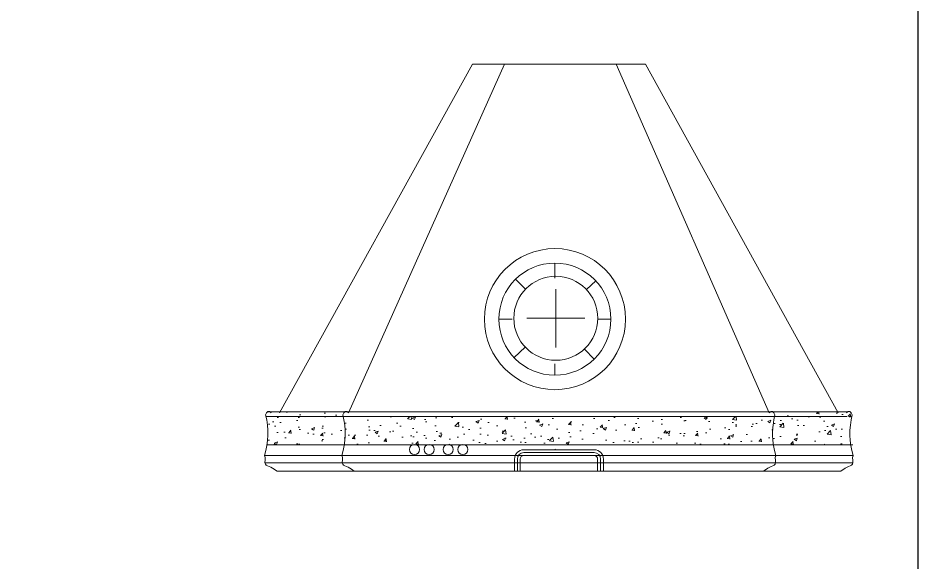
# Model space of a CAD drawing. Header units: millimetres. Extents: x 351279 to 387190, y -1289537 to -1277077.
# Drawn here: x 357891 to 359424, y -1279797 to -1278870 of the extents above; entities that cross this region are included whole.
import ezdxf

# ---------------------------------------------------------------- set-up
doc = ezdxf.new("R2010")
doc.units = ezdxf.units.MM
doc.header["$LTSCALE"] = 20
doc.layers.add('图层1', color=4, linetype='Continuous', plot=False)
doc.layers.add('图层12', color=8, linetype='Continuous', lineweight=5)

# ---------------------------------------------------------------- blocks, each defined once
blk = doc.blocks.new('2e4cvc')
at = {"color": 3, "lineweight": 25}
blk.add_lwpolyline([(83697.4, 62941.5), (91842.9, 62941.5), (91842.9, 56145), (83697.4, 56145)], close=True, dxfattribs=at)

msp = doc.modelspace()

# ---------------------------------------------------------------- hatches: boundary and pattern name
at = {"layer": '图层1', "lineweight": 0}
h = msp.add_hatch(dxfattribs=at)
h.set_pattern_fill('AR-CONC', color=2, scale=0.297, style=0)
h.set_pattern_definition([(50, (249209.12, -1293084.733), (54.108847, -4.733908), [5.65785, -62.23635]), (355, (249209.12, -1293084.73), (-10.46712, 56.743823), [4.52628, -49.78908]), (100.451, (249213.63, -1293085.127), (43.641923, 52.009656), [4.80843, -52.89273]), (46.1842, (249209.12, -1293069.645), (80.510475, -12.48657), [8.486775, -93.354525]), (96.6356, (249215.83, -1293070.686), (70.50906, 73.48539), [7.212645, -79.339095]), (351.184, (249209.12, -1293069.645), (70.50917, 73.48526), [6.78942, -74.68362]), (21, (249216.664, -1293073.417), (45.02962, -30.372859), [5.65785, -62.23635]), (326, (249216.664, -1293073.417), (18.355202, 54.703826), [4.52628, -49.78908]), (71.4514, (249220.416, -1293075.95), (63.384698, 24.331089), [4.80843, -52.89273]), (37.5, (249209.12, -1293084.733), (0.917315, 25.1128465), [0, -49.185576, 0, -50.54346, 0, -49.977675]), (7.5, (249209.12, -1293084.733), (19.84544, 29.753631), [0, -28.817316, 0, -48.054006, 0, -19.048095]), (327.5, (249192.297, -1293084.733), (40.2704068, -1.701437), [0, -18.8595, 0, -58.84164, 0, -78.07833]), (317.5, (249184.753, -1293084.733), (43.994367, 7.551668), [0, -24.51735, 0, -39.076884, 0, -55.44693])])
edge = h.paths.add_edge_path()
edge.add_spline(control_points=[(359176.64, -1279540.411), (359178.144, -1279541.161), (359179.396, -1279543.068), (359180.367, -1279545.8)], knot_values=[9.94014885, 9.94014885, 9.94014885, 9.94014885, 18.98875722, 18.98875722, 18.98875722, 18.98875722], degree=3, periodic=0)
edge.add_arc((359304.635, -1279577.06), 128.14, 165.879896, 188.891062)
edge.add_line((359178.035, -1279596.865), (359309.711, -1279596.865))
edge.add_arc((359436.311, -1279577.06), 128.14, 165.879896, 188.891062, ccw=False)
edge.add_spline(control_points=[(359312.043, -1279545.8), (359310.479, -1279541.399), (359308.185, -1279539.137), (359305.284, -1279540.411)], knot_values=[4.41041671, 4.41041671, 4.41041671, 4.41041671, 18.98875722, 18.98875722, 18.98875722, 18.98875722], degree=3, periodic=0)
edge.add_line((359305.284, -1279540.411), (359176.64, -1279540.411))
h.paths.add_polyline_path([(358445.177, -1279548.574, -0.0951256), (358446.844, -1279596.865), (358563.163, -1279596.865, -0.20312009), (358569.85, -1279596.865), (358588.082, -1279596.865, -0.20312009), (358594.77, -1279596.865), (358620.586, -1279596.865, -0.20312009), (358627.273, -1279596.865), (358645.505, -1279596.865, -0.20312009), (358652.193, -1279596.865), (359178.035, -1279596.865, -0.0951256), (359179.702, -1279548.574)])
edge = h.paths.add_edge_path()
edge.add_spline(control_points=[(358312.836, -1279545.8), (358314.399, -1279541.399), (358316.694, -1279539.137), (358319.594, -1279540.411)], knot_values=[4.41041671, 4.41041671, 4.41041671, 4.41041671, 18.98875722, 18.98875722, 18.98875722, 18.98875722], degree=3, periodic=0)
edge.add_spline(control_points=[(358312.836, -1279545.8), (358313.806, -1279543.068), (358315.058, -1279541.161), (358316.562, -1279540.411)], knot_values=[9.94014885, 9.94014885, 9.94014885, 9.94014885, 18.98875722, 18.98875722, 18.98875722, 18.98875722], degree=3, periodic=0)
edge.add_spline(control_points=[(358312.836, -1279545.8), (358314.399, -1279541.399), (358316.694, -1279539.137), (358319.594, -1279540.411)], knot_values=[4.41041671, 4.41041671, 4.41041671, 4.41041671, 18.98875722, 18.98875722, 18.98875722, 18.98875722], degree=3, periodic=0)
edge.add_spline(control_points=[(358312.836, -1279545.8), (358313.806, -1279543.068), (358315.058, -1279541.161), (358316.562, -1279540.411)], knot_values=[9.94014885, 9.94014885, 9.94014885, 9.94014885, 18.98875722, 18.98875722, 18.98875722, 18.98875722], degree=3, periodic=0)
edge.add_spline(control_points=[(358312.836, -1279545.8), (358314.399, -1279541.399), (358316.694, -1279539.137), (358319.594, -1279540.411)], knot_values=[4.41041671, 4.41041671, 4.41041671, 4.41041671, 18.98875722, 18.98875722, 18.98875722, 18.98875722], degree=3, periodic=0)
edge.add_spline(control_points=[(358316.562, -1279540.411), (358317.481, -1279539.953), (358318.494, -1279539.928), (358319.594, -1279540.411)], knot_values=[4.41041671, 4.41041671, 4.41041671, 4.41041671, 9.94014885, 9.94014885, 9.94014885, 9.94014885], degree=3, periodic=0)
edge.add_spline(control_points=[(358312.836, -1279545.8), (358314.399, -1279541.399), (358316.694, -1279539.137), (358319.594, -1279540.411)], knot_values=[4.41041671, 4.41041671, 4.41041671, 4.41041671, 18.98875722, 18.98875722, 18.98875722, 18.98875722], degree=3, periodic=0)
edge.add_spline(control_points=[(358316.562, -1279540.411), (358317.481, -1279539.953), (358318.494, -1279539.928), (358319.594, -1279540.411)], knot_values=[4.41041671, 4.41041671, 4.41041671, 4.41041671, 9.94014885, 9.94014885, 9.94014885, 9.94014885], degree=3, periodic=0)
edge.add_spline(control_points=[(358312.836, -1279545.8), (358314.399, -1279541.399), (358316.694, -1279539.137), (358319.594, -1279540.411)], knot_values=[4.41041671, 4.41041671, 4.41041671, 4.41041671, 18.98875722, 18.98875722, 18.98875722, 18.98875722], degree=3, periodic=0)
edge.add_line((358319.594, -1279540.411), (358448.238, -1279540.411))
edge.add_spline(control_points=[(358448.238, -1279540.411), (358449.157, -1279539.953), (358450.17, -1279539.928), (358451.27, -1279540.411)], knot_values=[4.41041671, 4.41041671, 4.41041671, 4.41041671, 9.94014885, 9.94014885, 9.94014885, 9.94014885], degree=3, periodic=0)
edge.add_line((358451.27, -1279540.411), (358448.238, -1279540.411))
edge.add_spline(control_points=[(358448.238, -1279540.411), (358446.735, -1279541.161), (358445.482, -1279543.068), (358444.512, -1279545.8)], knot_values=[9.94014885, 9.94014885, 9.94014885, 9.94014885, 18.98875722, 18.98875722, 18.98875722, 18.98875722], degree=3, periodic=0)
edge.add_arc((358320.243, -1279577.06), 128.14, -8.891062, 14.120104, ccw=False)
edge.add_line((358446.844, -1279596.865), (358315.168, -1279596.865))
edge.add_arc((358188.567, -1279577.06), 128.14, 351.108938, 374.120104)
edge.add_spline(control_points=[(358312.836, -1279545.8), (358313.806, -1279543.068), (358315.058, -1279541.161), (358316.562, -1279540.411)], knot_values=[9.94014885, 9.94014885, 9.94014885, 9.94014885, 18.98875722, 18.98875722, 18.98875722, 18.98875722], degree=3, periodic=0)
edge.add_spline(control_points=[(358312.836, -1279545.8), (358314.399, -1279541.399), (358316.694, -1279539.137), (358319.594, -1279540.411)], knot_values=[4.41041671, 4.41041671, 4.41041671, 4.41041671, 18.98875722, 18.98875722, 18.98875722, 18.98875722], degree=3, periodic=0)
edge.add_spline(control_points=[(358312.836, -1279545.8), (358313.806, -1279543.068), (358315.058, -1279541.161), (358316.562, -1279540.411)], knot_values=[9.94014885, 9.94014885, 9.94014885, 9.94014885, 18.98875722, 18.98875722, 18.98875722, 18.98875722], degree=3, periodic=0)
edge.add_spline(control_points=[(358312.836, -1279545.8), (358314.399, -1279541.399), (358316.694, -1279539.137), (358319.594, -1279540.411)], knot_values=[4.41041671, 4.41041671, 4.41041671, 4.41041671, 18.98875722, 18.98875722, 18.98875722, 18.98875722], degree=3, periodic=0)
edge.add_spline(control_points=[(358312.836, -1279545.8), (358313.806, -1279543.068), (358315.058, -1279541.161), (358316.562, -1279540.411)], knot_values=[9.94014885, 9.94014885, 9.94014885, 9.94014885, 18.98875722, 18.98875722, 18.98875722, 18.98875722], degree=3, periodic=0)

# ---------------------------------------------------------------- linework, layer by layer
at = {"layer": '图层1', "color": 44, "lineweight": 5, "ltscale": 15}
for p, q in [((358665.361, -1278948.578), (358336.589, -1279542.578)), ((358959.872, -1278948.578), (358665.361, -1278948.578)), ((358665.361, -1278948.578), (358959.872, -1278948.578)), ((358685.123, -1278948.578), (358685.123, -1278948.578)), ((358777.136, -1278948.578), (358777.136, -1278948.578)), ((358869.15, -1278948.578), (358869.15, -1278948.578)), ((358915.933, -1278948.578), (358915.933, -1278948.578)), ((358959.872, -1278948.578), (359288.29, -1279542.578)), ((359305.284, -1279540.411), (358316.562, -1279540.411)), ((359292.589, -1279641.578), (358332.289, -1279641.578))]:
    msp.add_line(p, q, dxfattribs=at)
at = {"layer": '图层1', "color": 2, "lineweight": 0}
for p, q in [((358805.67, -1279287.278), (358805.67, -1279312.718)), ((358738.68, -1279314.732), (358755.515, -1279331.821)), ((358875.119, -1279317.246), (358859.239, -1279332.221)), ((358807.187, -1279430.804), (358807.187, -1279331.804)), ((358710.213, -1279382.735), (358732.623, -1279382.735)), ((358757.687, -1279381.304), (358856.687, -1279381.304)), ((358901.126, -1279382.735), (358878.717, -1279382.735)), ((358755.135, -1279430.388), (358736.22, -1279448.223)), ((358855.889, -1279433.713), (358872.66, -1279450.737)), ((358805.67, -1279478.192), (358805.67, -1279458.895))]:
    msp.add_line(p, q, dxfattribs=at)
at = {"layer": '图层1', "color": 44, "lineweight": 5, "ltscale": 15}
msp.add_lwpolyline([(358665.361, -1278948.578), (358955.491, -1278948.578), (358957.682, -1278948.578), (358667.551, -1278948.578)], close=True, dxfattribs=at)
at = {"layer": '图层1', "color": 1, "lineweight": 13, "ltscale": 2}
msp.add_circle((358805.67, -1279382.735), 120.207, dxfattribs=at)
at = {"layer": '图层1', "color": 2, "lineweight": 0}
for centre, radius in [((358805.67, -1279382.735), 95.457), ((358807.187, -1279381.304), 71.544)]:
    msp.add_circle(centre, radius, dxfattribs=at)
at = {"layer": '图层1', "color": 44, "lineweight": 5, "ltscale": 15}
for centre in [(358566.507, -1279604.757), (358591.426, -1279604.757), (358623.93, -1279604.757), (358648.849, -1279604.757)]:
    msp.add_circle(centre, 8.57, dxfattribs=at)
for centre, start, end in [((358188.567, -1279577.06), 342.700769, 14.120104), ((358188.567, -1279577.06), 342.700769, 14.120104), ((358320.243, -1279577.06), 342.700769, 14.120104), ((359304.635, -1279577.06), 165.879896, 197.299231), ((359436.311, -1279577.06), 165.879896, 197.299231)]:
    msp.add_arc(centre, 128.14, start, end, dxfattribs=at)
for points in [[(358322.389, -1279542.578), (358318.149, -1279537.964), (358314.872, -1279540.067), (358312.836, -1279545.8)], [(358322.389, -1279542.578), (358318.149, -1279537.964), (358314.872, -1279540.067), (358312.836, -1279545.8)], [(358454.065, -1279542.578), (358449.826, -1279537.964), (358446.549, -1279540.067), (358444.512, -1279545.8)], [(359170.813, -1279542.578), (359175.053, -1279537.964), (359178.33, -1279540.067), (359180.367, -1279545.8)], [(359302.489, -1279542.578), (359306.729, -1279537.964), (359310.006, -1279540.067), (359312.043, -1279545.8)]]:
    msp.add_open_spline(points, degree=3, dxfattribs=at)
for points in [[(358310.895, -1279614.898), (358311.207, -1279615.265), (358313.577, -1279618.933), (358308.555, -1279631.262), (358323.04, -1279634.825), (358329.022, -1279639.192), (358332.289, -1279641.578)], [(358442.572, -1279614.898), (358442.883, -1279615.265), (358445.253, -1279618.933), (358440.231, -1279631.262), (358454.716, -1279634.825), (358460.698, -1279639.192), (358463.965, -1279641.578)], [(359182.307, -1279614.898), (359181.995, -1279615.265), (359179.626, -1279618.933), (359184.648, -1279631.262), (359170.163, -1279634.825), (359164.18, -1279639.192), (359160.913, -1279641.578)], [(359313.983, -1279614.898), (359313.671, -1279615.265), (359311.302, -1279618.933), (359316.324, -1279631.262), (359301.839, -1279634.825), (359295.856, -1279639.192), (359292.589, -1279641.578)]]:
    msp.add_open_spline(points, degree=3, knots=[78.26238651, 78.26238651, 78.26238651, 78.26238651, 79.97199837, 93.92063205, 104.44869939, 117.11663192, 117.11663192, 117.11663192, 117.11663192], dxfattribs=at)
at = {"layer": '图层12'}
for p, q in [((358454.065, -1279542.578), (358719.767, -1278948.578)), ((359170.813, -1279542.578), (358909.847, -1278948.578)), ((359303.811, -1279548.574), (358314.602, -1279548.574)), ((359313.185, -1279596.865), (358315.168, -1279596.865)), ((359313.968, -1279615.165), (358310.911, -1279615.165)), ((358806.671, -1279605.265), (358805.67, -1279604.263)), ((359312.997, -1279627.594), (358311.882, -1279627.594))]:
    msp.add_line(p, q, dxfattribs=at)
for points in [[(358736.824, -1279641.578), (358736.824, -1279621.105, -0.41421356), (358752.664, -1279605.265), (358872.569, -1279605.265, -0.41421356), (358888.409, -1279621.105), (358888.409, -1279641.578)], [(358741.774, -1279641.578), (358741.774, -1279621.105, -0.41421356), (358752.664, -1279610.215), (358872.569, -1279610.215, -0.41421356), (358883.459, -1279621.105), (358883.459, -1279641.578)]]:
    msp.add_lwpolyline(points, format="xyb", dxfattribs=at)
msp.add_lwpolyline([(358878.509, -1279641.578), (358746.724, -1279641.578), (358746.724, -1279621.105, -0.41421356), (358752.664, -1279615.165), (358872.569, -1279615.165, -0.41421356), (358878.509, -1279621.105)], format="xyb", close=True, dxfattribs=at)

# ---------------------------------------------------------------- block references
at = {"color": 0}
msp.add_blockref('2e4cvc', (267581.278, -1340313.375), dxfattribs=at)

doc.saveas('drawing.dxf')
